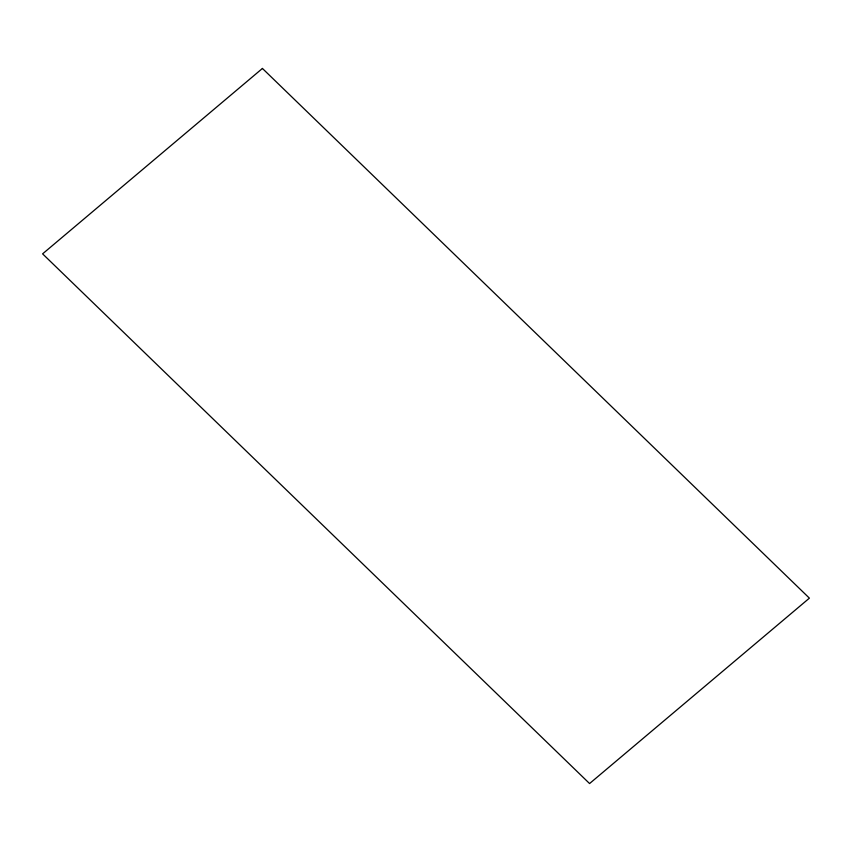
<?xml version="1.0" encoding="UTF-8"?>
<svg xmlns="http://www.w3.org/2000/svg" width="852" height="852" viewBox="0 0 852 852"><rect width="100%" height="100%" fill="white"/><g stroke="black" fill="none" stroke-linecap="round" stroke-linejoin="round"><path stroke-width="1.28" d="M262.427 68.448L42.6 253.853L589.573 783.552L809.4 598.147L262.427 68.448"/></g></svg>
